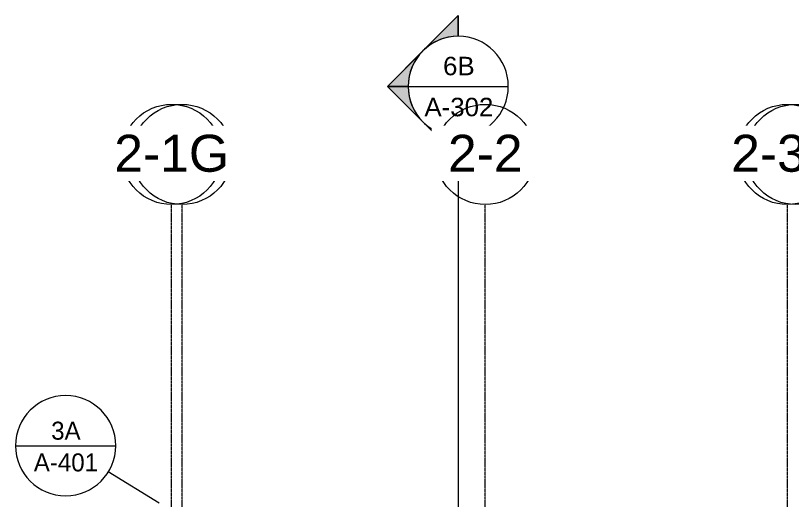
# Model space of a CAD drawing. Header units: inches. Extents: x 21380 to 98133, y -290 to 853.
# Drawn here: x 35109 to 35853, y 389 to 853 of the extents above; entities that cross this region are included whole.
import ezdxf

# ---------------------------------------------------------------- set-up
doc = ezdxf.new("R2010")
doc.units = ezdxf.units.IN
doc.header["$MEASUREMENT"] = 0
doc.linetypes.add('Grid Line 1_2_', pattern=[0.875, 0.5, -0.125, 0.125, -0.125])
for name, color, linetype, lineweight in [('A-ANNO-SYMB', 150, 'Continuous', 9), ('G-ANNO-SYMB', 111, 'Continuous', 9), ('S-GRID', 1, 'Continuous', 9), ('S-GRID-IDEN', 1, 'Continuous', 9)]:
    doc.layers.add(name, color=color, linetype=linetype, lineweight=lineweight)
doc.styles.add('Arial_1', font='arial.ttf', dxfattribs={"height": 35.407186})
doc.styles.add('Arial_2', font='arial.ttf', dxfattribs={"height": 17.703593})
doc.styles.add('Century Gothic', font='GOTHIC.TTF', dxfattribs={"height": 17.245342})

# ---------------------------------------------------------------- blocks, each defined once
blk = doc.blocks.new('Grid - Grid Head - Circle-14747-Building Section - East_West looking South')
at = {"layer": 'S-GRID-IDEN'}
blk.add_circle((-23085.89, 719.89), 48, dxfattribs=at)
blk = doc.blocks.new('Section - Section Head - Filled-1526-Building Section - East_West looking South')
at = {"layer": 'G-ANNO-SYMB'}
h = blk.add_hatch(color=256, dxfattribs=at)
edge = h.paths.add_edge_path(flags=0)
edge.add_arc((-22874.16, 528), 48.06, 90, 132.0784, ccw=False)
edge.add_line((-22874.16, 576.06), (-22874.16, 595.88))
edge.add_line((-22874.16, 595.88), (-22906.36, 563.67))
h = blk.add_hatch(color=256, dxfattribs=at)
edge = h.paths.add_edge_path(flags=0)
edge.add_line((-22908.1, 561.94), (-22942.04, 528))
edge.add_line((-22942.04, 528), (-22922.16, 528))
edge.add_arc((-22874.16, 528), 48, 135, 180, ccw=False)
h = blk.add_hatch(color=256, dxfattribs=at)
edge = h.paths.add_edge_path(flags=0)
edge.add_arc((-22874.16, 528), 48, 180, 225, ccw=False)
edge.add_line((-22922.16, 528), (-22942.04, 528))
edge.add_line((-22942.04, 528), (-22908.1, 494.06))
h = blk.add_hatch(color=256, dxfattribs=at)
edge = h.paths.add_edge_path(flags=0)
edge.add_line((-22906.36, 492.33), (-22874.16, 460.12))
edge.add_line((-22874.16, 460.12), (-22874.16, 479.94))
edge.add_arc((-22874.16, 528), 48.06, 227.9216, 270, ccw=False)
for p, q in [((-22942.04, 528), (-22874.16, 595.88)), ((-22906.36, 563.67), (-22874.16, 595.88)), ((-22874.16, 576), (-22874.16, 595.88)), ((-22874.16, 595.88), (-22874.16, 576.06)), ((-22942.04, 528), (-22908.1, 561.94)), ((-22942.04, 528), (-22874.16, 460.12)), ((-22922.16, 528), (-22942.04, 528)), ((-22908.1, 494.06), (-22942.04, 528)), ((-22942.04, 528), (-22922.16, 528)), ((-22874.16, 460.12), (-22906.36, 492.33)), ((-22874.16, 480), (-22874.16, 460.12)), ((-22874.16, 479.94), (-22874.16, 460.12))]:
    blk.add_line(p, q, dxfattribs=at)
for radius, start, end in [(48, 90, 270), (48.06, 90, 132.0784), (48, 270, 90), (48, 135, 180), (48, 180, 225), (48.06, 227.9216, 270)]:
    blk.add_arc((-22874.16, 528), radius, start, end, dxfattribs=at)
blk = doc.blocks.new('Section - Callout Head-19020-Building Section - East_West looking South')
at = {"layer": 'A-ANNO-SYMB'}
blk.add_line((-22202.56, 384.87), (-22106.56, 384.87), dxfattribs=at)
for start, end in [(0, 180), (180, 360)]:
    blk.add_arc((-22154.56, 384.87), 48, start, end, dxfattribs=at)

msp = doc.modelspace()

# ---------------------------------------------------------------- linework, layer by layer
at = {"layer": 'A-ANNO-SYMB'}
msp.add_line((35246.88, 385.8), (35198.07, 415.78), dxfattribs=at)
at = {"layer": 'G-ANNO-SYMB'}
msp.add_line((35485.35, 785.16), (35581.35, 785.16), dxfattribs=at)
at = {"layer": 'S-GRID', "linetype": 'Grid Line 1_2_'}
for p, q in [((35258.78, -273.16), (35258.78, 671.89)), ((35258.78, -273.16), (35258.78, 671.89)), ((35268.78, -273.16), (35268.78, 671.89)), ((35268.78, -273.16), (35268.78, 671.89)), ((35559.28, -273.16), (35559.28, 671.89)), ((35559.28, -273.16), (35559.28, 671.89)), ((35848.78, -273.16), (35848.78, 671.89)), ((35848.78, -273.16), (35848.78, 671.89))]:
    msp.add_line(p, q, dxfattribs=at)

# ---------------------------------------------------------------- block references
at = {"layer": 'A-ANNO-SYMB'}
msp.add_blockref('Section - Callout Head-19020-Building Section - East_West looking South', (57311.74, 56.03), dxfattribs=at)
at = {"layer": 'S-GRID-IDEN'}
for p in [(58344.67, 0), (58645.17, 0), (58934.67, 0)]:
    msp.add_blockref('Grid - Grid Head - Circle-14747-Building Section - East_West looking South', p, dxfattribs=at)

# ---------------------------------------------------------------- texts
at = {"layer": 'A-ANNO-SYMB', "char_height": 17.245, "attachment_point": 2, "line_spacing_factor": 0.984117, "style": 'Century Gothic'}
for s, insert, width in [('3A', (35157.45, 463.88), 36.936), ('A-401', (35157.45, 433.49), 77.76)]:
    msp.add_mtext(s, dxfattribs=dict(at, insert=insert, width=width))
at = {"layer": 'G-ANNO-SYMB', "char_height": 17.704, "attachment_point": 2, "line_spacing_factor": 0.938532, "style": 'Arial_2'}
for s, insert, width in [('6B', (35533.97, 813.5), 36.072), ('A-302', (35533.97, 774.22), 78.624)]:
    msp.add_mtext(s, dxfattribs=dict(at, insert=insert, width=width))

# ---------------------------------------------------------------- next in the draw order: texts
at = {"layer": 'S-GRID-IDEN', "char_height": 35.407, "attachment_point": 2, "line_spacing_factor": 0.938532, "style": 'Arial_1', "bg_fill": 3, "box_fill_scale": 1.25, "bg_fill_color": 0, "bg_fill_transparency": 0}
for s, insert, width in [('1-1G', (35258.77, 738.77), 130.896), ('1-2', (35559.27, 738.77), 85.104), ('1-3', (35848.77, 738.77), 85.104)]:
    msp.add_mtext(s, dxfattribs=dict(at, insert=insert, width=width))

# ---------------------------------------------------------------- next in the draw order: linework, layer by layer
at = {"layer": 'G-ANNO-SYMB'}
msp.add_line((35533.35, 737.16), (35533.35, -79.66), dxfattribs=at)

# ---------------------------------------------------------------- next in the draw order: block references
msp.add_blockref('Section - Section Head - Filled-1526-Building Section - East_West looking South', (58407.51, 257.16), dxfattribs=at)
at = {"layer": 'S-GRID-IDEN'}
for p in [(58354.67, 0), (58645.17, 0), (58934.67, 0)]:
    msp.add_blockref('Grid - Grid Head - Circle-14747-Building Section - East_West looking South', p, dxfattribs=at)

# ---------------------------------------------------------------- next in the draw order: texts
at = {"layer": 'S-GRID-IDEN', "char_height": 35.407, "width": 85.104, "attachment_point": 2, "line_spacing_factor": 0.938532, "style": 'Arial_1', "bg_fill": 3, "box_fill_scale": 1.25, "bg_fill_color": 0, "bg_fill_transparency": 0}
for s, insert in [('2-1', (35268.77, 738.77)), ('2-2', (35559.27, 738.77)), ('2-3', (35848.77, 738.77))]:
    msp.add_mtext(s, dxfattribs=dict(at, insert=insert))

# ---------------------------------------------------------------- next in the draw order: block references
at = {"layer": 'S-GRID-IDEN'}
for p in [(58354.67, 0), (58942.67, 0)]:
    msp.add_blockref('Grid - Grid Head - Circle-14747-Building Section - East_West looking South', p, dxfattribs=at)

# ---------------------------------------------------------------- next in the draw order: texts
at = {"layer": 'S-GRID-IDEN', "char_height": 35.407, "attachment_point": 2, "line_spacing_factor": 0.938532, "style": 'Arial_1', "bg_fill": 3, "box_fill_scale": 1.25, "bg_fill_color": 0, "bg_fill_transparency": 0}
for s, insert, width in [('1-1', (35268.77, 738.77), 85.104), ('2-3.G', (35856.77, 738.77), 147.312)]:
    msp.add_mtext(s, dxfattribs=dict(at, insert=insert, width=width))

# ---------------------------------------------------------------- next in the draw order: block references
at = {"layer": 'S-GRID-IDEN'}
msp.add_blockref('Grid - Grid Head - Circle-14747-Building Section - East_West looking South', (58344.67, 0), dxfattribs=at)

# ---------------------------------------------------------------- next in the draw order: texts
at = {"layer": 'S-GRID-IDEN', "insert": (35258.77, 738.77), "char_height": 35.407, "width": 130.896, "attachment_point": 2, "line_spacing_factor": 0.938532, "style": 'Arial_1', "bg_fill": 3, "box_fill_scale": 1.25, "bg_fill_color": 0, "bg_fill_transparency": 0}
msp.add_mtext('2-1G', dxfattribs=at)

doc.saveas('drawing.dxf')
